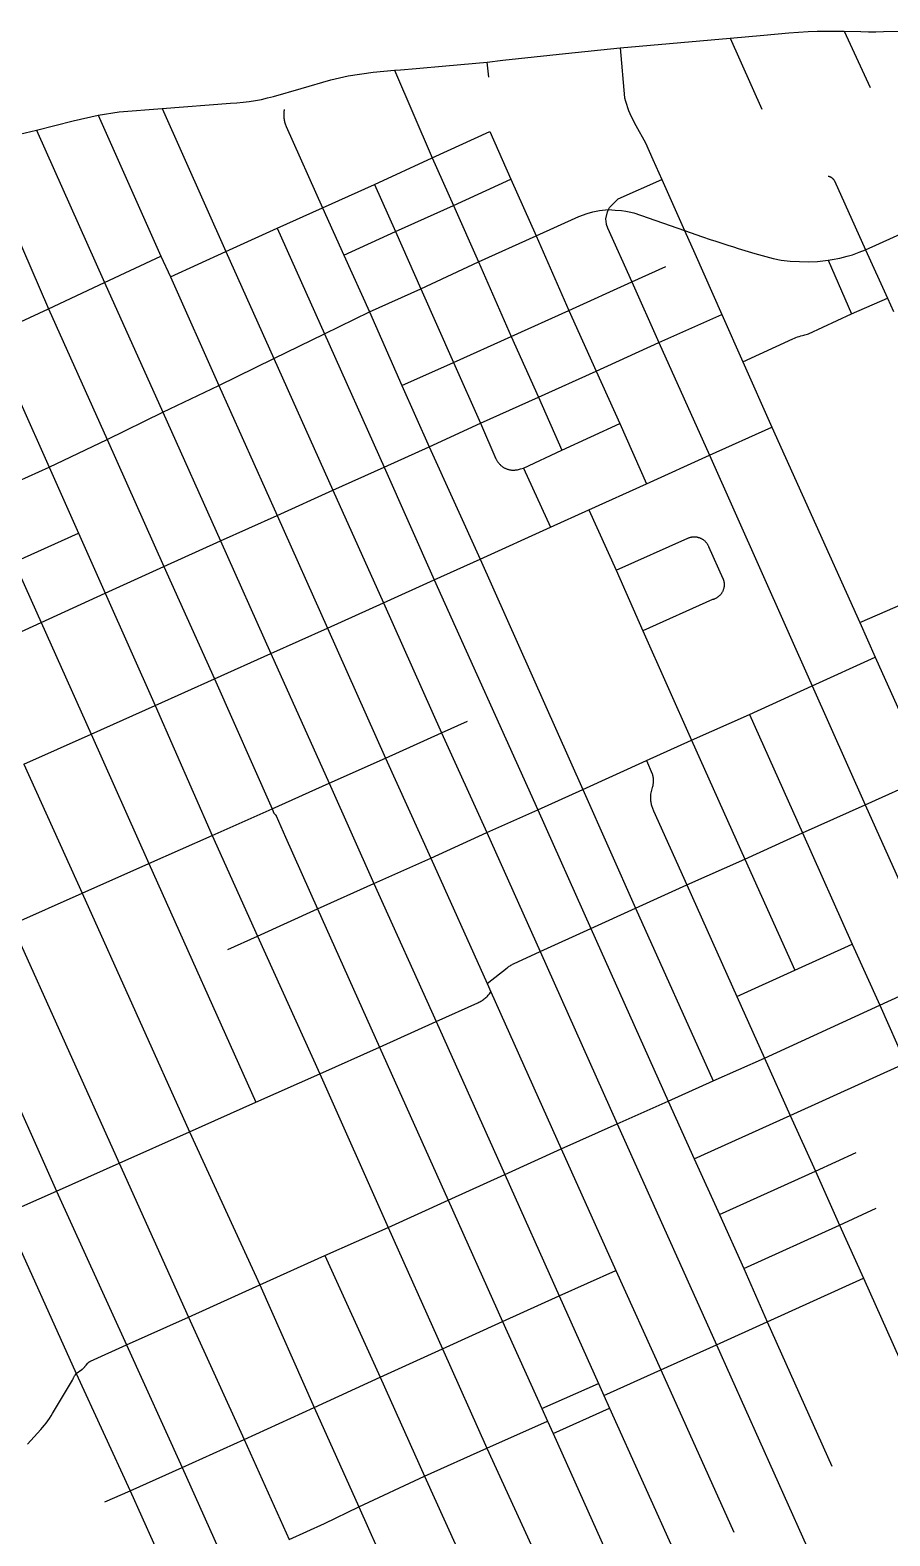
# Model space of a CAD drawing. Header units: inches. Extents: x 326453 to 344102, y 4677180 to 4689621.
# Drawn here: x 333508 to 334850, y 4685621 to 4687971 of the extents above; entities that cross this region are included whole.
import ezdxf

# ---------------------------------------------------------------- set-up
doc = ezdxf.new("R2010")
doc.units = ezdxf.units.IN
doc.header["$MEASUREMENT"] = 0
doc.layers.add('Street_Centreline', color=7, linetype='Continuous')

msp = doc.modelspace()

# ---------------------------------------------------------------- linework, layer by layer
at = {"layer": 'Street_Centreline'}
for p, q in [((334429.4315, 4687943.6558), (334601.0145, 4687958.6319)), ((334601.0145, 4687958.6319), (334650.6304, 4687847.6424)), ((334778.963, 4687969.3161), (334819.3385, 4687881.4103)), ((334077.1181, 4687908.4989), (334135.9522, 4687771.7169)), ((334224.4426, 4687897.5432), (334221.6473, 4687921.2134)), ((333614.764, 4687838.5251), (333712.5574, 4687618.3523)), ((333714.2744, 4687848.7714), (333814.1031, 4687625.4748)), ((333518.1588, 4687815.1656), (333624.5479, 4687577.2745)), ((334135.9522, 4687771.7169), (334226.1838, 4687812.7281)), ((334226.1838, 4687812.7281), (334258.9204, 4687738.4475)), ((333427.993, 4687788.1839), (333537.1793, 4687536.3828)), ((334045.7623, 4687730.3182), (334135.9522, 4687771.7169)), ((334135.9522, 4687771.7169), (334169.1194, 4687697.3564)), ((333964.7838, 4687694.0447), (334045.7623, 4687730.3182)), ((334045.7623, 4687730.3182), (334078.8364, 4687656.9341)), ((334169.1194, 4687697.3564), (334258.9204, 4687738.4475)), ((334258.9204, 4687738.4475), (334298.2199, 4687650.0683)), ((334494.3841, 4687737.7865), (334529.6059, 4687658.2031)), ((333893.8428, 4687661.8132), (333964.7838, 4687694.0447)), ((333964.7838, 4687694.0447), (333997.8127, 4687620.1875)), ((334078.8364, 4687656.9341), (334169.1194, 4687697.3564)), ((334169.1194, 4687697.3564), (334208.0576, 4687609.3389)), ((333814.1031, 4687625.4748), (333893.8428, 4687661.8132)), ((333893.8428, 4687661.8132), (333967.8392, 4687497.119)), ((333997.8127, 4687620.1875), (334078.8364, 4687656.9341)), ((334078.8364, 4687656.9341), (334118.3012, 4687567.2588)), ((334208.0576, 4687609.3389), (334298.2199, 4687650.0683)), ((334298.2199, 4687650.0683), (334349.4968, 4687533.6388)), ((334812.2712, 4687628.495), (334894.0978, 4687665.139)), ((333727.2923, 4687585.8934), (333814.1031, 4687625.4748)), ((333814.1031, 4687625.4748), (333888.9094, 4687458.6709)), ((334812.2712, 4687628.495), (334846.628, 4687552.7904)), ((333624.5479, 4687577.2745), (333712.5574, 4687618.3523)), ((333712.5574, 4687618.3523), (333727.2923, 4687585.8934)), ((333997.8127, 4687620.1875), (334038.0691, 4687531.6217)), ((334118.3012, 4687567.2588), (334208.0576, 4687609.3389)), ((334208.0576, 4687609.3389), (334259.4932, 4687493.152)), ((334447.5704, 4687578.124), (334500.7258, 4687602.3584)), ((334754.2586, 4687612.3848), (334790.3994, 4687528.3237)), ((333537.1793, 4687536.3828), (333624.5479, 4687577.2745)), ((333624.5479, 4687577.2745), (333715.4734, 4687374.7714)), ((333727.2923, 4687585.8934), (333802.8236, 4687416.7992)), ((334349.4968, 4687533.6388), (334447.5704, 4687578.124)), ((334447.5704, 4687578.124), (334489.7227, 4687483.559)), ((334038.0691, 4687531.6217), (334118.3012, 4687567.2588)), ((334118.3012, 4687567.2588), (334169.2556, 4687452.56)), ((334790.3994, 4687528.3237), (334846.628, 4687552.7904)), ((334846.628, 4687552.7904), (334856.1219, 4687531.9159)), ((333447.2349, 4687494.451), (333537.1793, 4687536.3828)), ((333537.1793, 4687536.3828), (333628.6632, 4687332.214)), ((333967.8392, 4687497.119), (334038.0691, 4687531.6217)), ((334038.0691, 4687531.6217), (334088.6928, 4687416.32)), ((334259.4932, 4687493.152), (334349.4968, 4687533.6388)), ((334349.4968, 4687533.6388), (334391.9628, 4687438.7088)), ((334489.7227, 4687483.559), (334587.9224, 4687527.2884)), ((334587.9224, 4687527.2884), (334620.5726, 4687453.7348)), ((333888.9094, 4687458.6709), (333967.8392, 4687497.119)), ((333967.8392, 4687497.119), (334061.0441, 4687289.2017)), ((334169.2556, 4687452.56), (334259.4932, 4687493.152)), ((334259.4932, 4687493.152), (334302.114, 4687398.378)), ((334391.9628, 4687438.7088), (334489.7227, 4687483.559)), ((334489.7227, 4687483.559), (334568.8256, 4687307.8148)), ((333802.8236, 4687416.7992), (333888.9094, 4687458.6709)), ((333888.9094, 4687458.6709), (333981.0513, 4687253.1353)), ((334088.6928, 4687416.32), (334169.2556, 4687452.56)), ((334169.2556, 4687452.56), (334211.4124, 4687357.6648)), ((334302.114, 4687398.378), (334391.9628, 4687438.7088)), ((334391.9628, 4687438.7088), (334428.7048, 4687357.1552)), ((334620.5726, 4687453.7348), (334666.1852, 4687351.6736)), ((333715.4734, 4687374.7714), (333802.8236, 4687416.7992)), ((333802.8236, 4687416.7992), (333894.1374, 4687213.8831)), ((334088.6928, 4687416.32), (334131.4868, 4687320.6304)), ((333491.9484, 4687393.1468), (333538.0004, 4687289.15)), ((334211.4124, 4687357.6648), (334302.114, 4687398.378)), ((334302.114, 4687398.378), (334338.5424, 4687315.6984)), ((333628.6632, 4687332.214), (333715.4734, 4687374.7714)), ((333715.4734, 4687374.7714), (333805.6591, 4687173.9373)), ((334131.4868, 4687320.6304), (334211.4124, 4687357.6648)), ((334338.5424, 4687315.6984), (334428.7048, 4687357.1552)), ((334428.7048, 4687357.1552), (334470.5916, 4687263.0267)), ((334568.8256, 4687307.8148), (334666.1852, 4687351.6736)), ((334666.1852, 4687351.6736), (334803.3582, 4687046.5702)), ((333538.0004, 4687289.15), (333628.6632, 4687332.214)), ((333628.6632, 4687332.214), (333717.126, 4687134.1535)), ((334061.0441, 4687289.2017), (334131.4868, 4687320.6304)), ((334131.4868, 4687320.6304), (334210.6157, 4687145.659)), ((334278.6336, 4687287.5836), (334338.5424, 4687315.6984)), ((334470.5916, 4687263.0267), (334568.8256, 4687307.8148)), ((334568.8256, 4687307.8148), (334729.038, 4686947.8576)), ((333437.6052, 4687243.6824), (333538.0004, 4687289.15)), ((333538.0004, 4687289.15), (333583.8168, 4687186.3667)), ((333981.0513, 4687253.1353), (334061.0441, 4687289.2017)), ((334061.0441, 4687289.2017), (334139.1844, 4687113.498)), ((334278.6336, 4687287.5836), (334320.5188, 4687195.414)), ((333894.1374, 4687213.8831), (333981.0513, 4687253.1353)), ((333981.0513, 4687253.1353), (334060.0046, 4687077.4257)), ((334380.7147, 4687222.5937), (334470.5916, 4687263.0266)), ((333805.6591, 4687173.9373), (333894.1374, 4687213.8831)), ((333894.1374, 4687213.8831), (333972.4867, 4687037.9389)), ((334320.5188, 4687195.414), (334380.7147, 4687222.5937)), ((334380.7147, 4687222.5937), (334423.2576, 4687128.2152)), ((333483.2864, 4687140.9942), (333583.8168, 4687186.3667)), ((333583.8168, 4687186.3667), (333625.6264, 4687092.6173)), ((334210.6157, 4687145.659), (334320.5188, 4687195.414)), ((333717.126, 4687134.1535), (333805.6591, 4687173.9373)), ((333805.6591, 4687173.9373), (333884.3558, 4686998.3441)), ((333483.2864, 4687140.9942), (333525.4866, 4687046.9824)), ((333625.6264, 4687092.6173), (333717.126, 4687134.1535)), ((333717.126, 4687134.1535), (333796.0343, 4686958.8237)), ((334139.1844, 4687113.498), (334210.6157, 4687145.659)), ((334210.6157, 4687145.659), (334371.2967, 4686786.2814)), ((334060.0046, 4687077.4257), (334139.1844, 4687113.498)), ((334139.1844, 4687113.498), (334300.6738, 4686754.4926)), ((334423.2576, 4687128.2152), (334464.878, 4687033.8212)), ((333525.4866, 4687046.9824), (333625.6264, 4687092.6173)), ((333625.6264, 4687092.6173), (333703.446, 4686917.0369)), ((333972.4867, 4687037.9389), (334060.0046, 4687077.4257)), ((334060.0046, 4687077.4257), (334150.7024, 4686874.4204)), ((333420.4452, 4686998.912), (333525.4866, 4687046.9824)), ((333525.4866, 4687046.9824), (333603.7515, 4686872.2533)), ((333884.3558, 4686998.3441), (333972.4867, 4687037.9389)), ((333972.4867, 4687037.9389), (334063.1786, 4686835.259)), ((334803.3582, 4687046.5702), (334827.4497, 4686992.421)), ((334464.878, 4687033.8212), (334540.864, 4686862.9821)), ((333796.0343, 4686958.8237), (333884.3558, 4686998.3441)), ((333884.3558, 4686998.3441), (333975.0058, 4686795.8942)), ((334729.038, 4686947.8576), (334827.4497, 4686992.421)), ((334827.4497, 4686992.421), (334910.5924, 4686807.1212)), ((333703.446, 4686917.0369), (333796.0343, 4686958.8237)), ((333796.0343, 4686958.8237), (333886.1696, 4686755.7564)), ((334631.1328, 4686903.1556), (334729.038, 4686947.8576)), ((334729.038, 4686947.8576), (334811.5078, 4686762.1349)), ((333603.7515, 4686872.2533), (333703.446, 4686917.0369)), ((333703.446, 4686917.0369), (333792.6072, 4686714.4528)), ((334540.864, 4686862.9821), (334631.1328, 4686903.1556)), ((334631.1328, 4686903.1556), (334714.1074, 4686718.4088)), ((333498.6502, 4686825.6998), (333603.7515, 4686872.2533)), ((333603.7515, 4686872.2533), (333693.598, 4686670.7444)), ((334063.1786, 4686835.259), (334150.7024, 4686874.4204)), ((334150.7024, 4686874.4204), (334191.1114, 4686892.8249)), ((334150.7024, 4686874.4204), (334221.2967, 4686718.8224)), ((334470.6233, 4686831.2126), (334540.864, 4686862.9821)), ((334540.864, 4686862.9821), (334623.9448, 4686677.6205)), ((333498.6502, 4686825.6998), (333589.694, 4686624.6135)), ((333975.0058, 4686795.8942), (334063.1786, 4686835.259)), ((334063.1786, 4686835.259), (334133.6951, 4686679.2516)), ((334371.2967, 4686786.2814), (334470.6233, 4686831.2126)), ((334811.5078, 4686762.1349), (334910.5924, 4686807.1212)), ((333886.1696, 4686755.7564), (333975.0058, 4686795.8942)), ((333975.0058, 4686795.8942), (334044.9506, 4686639.3124)), ((334300.6738, 4686754.4926), (334371.2967, 4686786.2814)), ((334371.2967, 4686786.2814), (334453.468, 4686600.8848)), ((333792.6072, 4686714.4528), (333886.1696, 4686755.7564)), ((334221.2967, 4686718.8224), (334300.6738, 4686754.4926)), ((334300.6738, 4686754.4926), (334383.7792, 4686569.2237)), ((334714.1074, 4686718.4088), (334811.5078, 4686762.1349)), ((334811.5078, 4686762.1349), (334932.0773, 4686494.1242)), ((333693.598, 4686670.7444), (333792.6072, 4686714.4528)), ((333792.6072, 4686714.4528), (333863.4405, 4686557.3993)), ((334133.6951, 4686679.2516), (334221.2967, 4686718.8224)), ((334221.2967, 4686718.8224), (334304.5516, 4686533.5954)), ((334623.9448, 4686677.6205), (334714.1074, 4686718.4088)), ((334714.1074, 4686718.4088), (334791.6106, 4686544.8159)), ((333589.694, 4686624.6135), (333693.598, 4686670.7444)), ((333693.598, 4686670.7444), (333860.714, 4686298.1264)), ((334044.9506, 4686639.3124), (334133.6951, 4686679.2516)), ((334133.6951, 4686679.2516), (334221.9231, 4686483.3115)), ((334533.6678, 4686637.2638), (334623.9448, 4686677.6205)), ((334623.9448, 4686677.6205), (334701.831, 4686504.3241)), ((333956.8425, 4686599.7404), (334044.9506, 4686639.3124)), ((334044.9506, 4686639.3124), (334142.1504, 4686423.8744)), ((334453.468, 4686600.8848), (334533.6678, 4686637.2638)), ((334533.6678, 4686637.2638), (334611.2887, 4686463.1978)), ((333479.9849, 4686575.4175), (333589.694, 4686624.6135)), ((333589.694, 4686624.6135), (333757.3873, 4686251.8069)), ((333863.4405, 4686557.3993), (333956.8425, 4686599.7404)), ((333956.8425, 4686599.7404), (334053.6064, 4686384.3124)), ((334383.7792, 4686569.2237), (334453.468, 4686600.8848)), ((334453.468, 4686600.8848), (334574.3776, 4686331.3092)), ((333479.9849, 4686575.4175), (333647.4756, 4686202.97)), ((334304.5516, 4686533.5954), (334383.7792, 4686569.2237)), ((334383.7792, 4686569.2237), (334504.3312, 4686300.0012)), ((333817.1926, 4686536.5219), (333863.4405, 4686557.3993)), ((333863.4405, 4686557.3993), (333960.4264, 4686342.6788)), ((334701.831, 4686504.3241), (334791.6106, 4686544.8159)), ((334791.6106, 4686544.8159), (334834.4613, 4686449.8688)), ((333383.1139, 4686532.909), (333549.6708, 4686159.376)), ((334304.5516, 4686533.5954), (334424.7868, 4686264.448)), ((334611.2887, 4686463.1978), (334701.831, 4686504.3241)), ((334221.9231, 4686483.3115), (334227.431, 4686470.2221)), ((334834.4613, 4686449.8688), (334932.0773, 4686494.1242)), ((334227.431, 4686470.2221), (334337.3288, 4686225.358)), ((334611.2887, 4686463.1978), (334654.4636, 4686367.1044)), ((334654.4636, 4686367.1044), (334834.4613, 4686449.8688)), ((334834.4613, 4686449.8688), (334874.8856, 4686359.0244)), ((334053.6064, 4686384.3124), (334142.1504, 4686423.8744)), ((334142.1504, 4686423.8744), (334249.1796, 4686185.3924)), ((333960.4264, 4686342.6788), (334053.6064, 4686384.3124)), ((334053.6064, 4686384.3124), (334160.8768, 4686145.3568)), ((334574.3776, 4686331.3092), (334654.4636, 4686367.1044)), ((334654.4636, 4686367.1044), (334694.6088, 4686277.3596)), ((334694.6088, 4686277.3596), (334874.8856, 4686359.0244)), ((333860.714, 4686298.1264), (333960.4264, 4686342.6788)), ((333960.4264, 4686342.6788), (334067.0756, 4686102.8284)), ((334504.3312, 4686300.0012), (334574.3776, 4686331.3092)), ((333757.3873, 4686251.8069), (333860.714, 4686298.1264)), ((334424.7868, 4686264.448), (334504.3312, 4686300.0012)), ((334504.3312, 4686300.0012), (334545.1108, 4686209.6372)), ((334337.3288, 4686225.358), (334424.7868, 4686264.448)), ((334424.7868, 4686264.448), (334579.833, 4685919.7194)), ((334545.1108, 4686209.6372), (334694.6088, 4686277.3596)), ((334694.6088, 4686277.3596), (334734.0318, 4686190.4197)), ((333647.4756, 4686202.97), (333757.3873, 4686251.8069)), ((333757.3873, 4686251.8069), (333866.9005, 4686013.2139)), ((334249.1796, 4686185.3924), (334337.3288, 4686225.358)), ((334337.3288, 4686225.358), (334422.7668, 4686035.49)), ((334734.0318, 4686190.4197), (334797.97, 4686219.5422)), ((333549.6708, 4686159.376), (333647.4756, 4686202.97)), ((333647.4756, 4686202.97), (333755.6668, 4685962.9512)), ((334545.1108, 4686209.6372), (334584.2732, 4686122.8564)), ((334584.2732, 4686122.8564), (334734.0318, 4686190.4197)), ((334734.0318, 4686190.4197), (334771.6401, 4686106.5335)), ((334160.8768, 4686145.3568), (334249.1796, 4686185.3924)), ((334249.1796, 4686185.3924), (334334.0972, 4685996.122)), ((333468.6535, 4686123.5885), (333549.6708, 4686159.376)), ((333549.6708, 4686159.376), (333658.6956, 4685919.394)), ((334067.0756, 4686102.8284), (334160.8768, 4686145.3568)), ((334160.8768, 4686145.3568), (334245.81, 4685956.0544)), ((333468.6535, 4686123.5885), (333580.4496, 4685874.8192)), ((334584.2732, 4686122.8564), (334622.1516, 4686038.9216)), ((334771.6401, 4686106.5335), (334828.9602, 4686132.8042)), ((333968.3785, 4686058.7814), (334067.0756, 4686102.8284)), ((334067.0756, 4686102.8284), (334151.8208, 4685913.3996)), ((334622.1516, 4686038.9216), (334771.6401, 4686106.5335)), ((334771.6401, 4686106.5335), (334809.1773, 4686023.3659)), ((333866.9005, 4686013.2139), (333968.3785, 4686058.7814)), ((333968.3785, 4686058.7814), (334054.8413, 4685869.3436)), ((334334.0972, 4685996.122), (334422.7668, 4686035.49)), ((334422.7668, 4686035.49), (334492.9962, 4685880.515)), ((334622.1516, 4686038.9216), (334658.9854, 4685955.5055)), ((333755.6668, 4685962.9512), (333866.9005, 4686013.2139)), ((333866.9005, 4686013.2139), (333951.8944, 4685821.8448)), ((334658.9854, 4685955.5055), (334809.1773, 4686023.3659)), ((334809.1773, 4686023.3659), (334954.6361, 4685697.8815)), ((334245.81, 4685956.0544), (334334.0972, 4685996.122)), ((334334.0972, 4685996.122), (334395.4053, 4685859.4437)), ((333658.6956, 4685919.394), (333755.6668, 4685962.9512)), ((333755.6668, 4685962.9512), (333842.5732, 4685771.9937)), ((334151.8208, 4685913.3996), (334245.81, 4685956.0544)), ((334245.81, 4685956.0544), (334307.1931, 4685820.1833)), ((334579.833, 4685919.7194), (334658.9854, 4685955.5055)), ((334658.9854, 4685955.5055), (334759.9287, 4685730.3988)), ((333658.6956, 4685919.394), (333745.7092, 4685727.982)), ((334054.8413, 4685869.3436), (334151.8208, 4685913.3996)), ((334151.8208, 4685913.3996), (334221.2172, 4685758.28)), ((334492.9962, 4685880.515), (334579.833, 4685919.7194)), ((334579.833, 4685919.7194), (334795.2837, 4685439.4149)), ((333580.4496, 4685874.8192), (333664.5722, 4685692.0076)), ((333951.8944, 4685821.8448), (334054.8413, 4685869.3436)), ((334054.8413, 4685869.3436), (334124.1615, 4685714.6448)), ((334403.8817, 4685840.5466), (334492.9962, 4685880.515)), ((334492.9962, 4685880.515), (334606.5649, 4685627.3688)), ((334307.1931, 4685820.1833), (334395.4053, 4685859.4437)), ((334395.4053, 4685859.4437), (334403.8817, 4685840.5466)), ((334403.8817, 4685840.5466), (334412.8498, 4685820.6278)), ((333842.5732, 4685771.9937), (333951.8944, 4685821.8448)), ((333951.8944, 4685821.8448), (334021.5492, 4685666.8928)), ((334307.1931, 4685820.1833), (334316.0954, 4685800.4783)), ((334324.7416, 4685781.1903), (334412.8498, 4685820.6278)), ((334412.8498, 4685820.6278), (334517.7378, 4685587.6639)), ((334221.2172, 4685758.28), (334316.0954, 4685800.4783)), ((334316.0954, 4685800.4783), (334324.7416, 4685781.1903)), ((333745.7092, 4685727.982), (333842.5732, 4685771.9937)), ((333842.5732, 4685771.9937), (333912.9592, 4685615.5762)), ((334324.7416, 4685781.1903), (334448.9565, 4685504.0934)), ((334124.1615, 4685714.6448), (334221.2172, 4685758.28)), ((334221.2172, 4685758.28), (334334.218, 4685511.8189)), ((333664.5722, 4685692.0076), (333745.7092, 4685727.982)), ((333745.7092, 4685727.982), (333815.28, 4685572.484)), ((334021.5492, 4685666.8928), (334124.1615, 4685714.6448)), ((334124.1615, 4685714.6448), (334234.0437, 4685472.673)), ((333624.8426, 4685674.4623), (333664.5722, 4685692.0076)), ((333664.5722, 4685692.0076), (333734.3506, 4685536.13)), ((334021.5492, 4685666.8927), (334135.5154, 4685411.9483))]:
    msp.add_line(p, q, dxfattribs=at)
for points in [[(334601.0145, 4687958.6319), (334653.3455, 4687963.2867), (334692.771, 4687966.8691), (334707.8875, 4687968.0706), (334723.0274, 4687968.9303), (334736.9072, 4687969.3669), (334750.7937, 4687969.4153), (334778.963, 4687969.3161)], [(334778.963, 4687969.3161), (334804.7716, 4687968.8862), (334816.7173, 4687968.5822), (334828.6668, 4687968.5712), (334840.613, 4687968.8532), (334891.1219, 4687970.0216), (334940.7062, 4687971.1109)], [(334221.6473, 4687921.2134), (334246.3723, 4687924.3676), (334343.9486, 4687934.7324), (334429.4315, 4687943.6558)], [(334429.4315, 4687943.6558), (334436.2713, 4687865.4879), (334437.5875, 4687860.4768), (334439.0694, 4687855.5121), (334440.7155, 4687850.5995), (334442.5239, 4687845.7443), (334444.4926, 4687840.9518), (334446.6195, 4687836.2274), (334448.9022, 4687831.5763), (334451.3382, 4687827.0036), (334453.9248, 4687822.5143), (334468.6846, 4687795.194), (334480.5253, 4687769.3962), (334494.3841, 4687737.7865)], [(333714.2744, 4687848.7714), (333821.3961, 4687856.9902), (333831.0856, 4687857.5734), (333840.7507, 4687858.4758), (333850.3807, 4687859.6963), (333859.9653, 4687861.2336), (333869.494, 4687863.0861), (333878.9564, 4687865.2517), (333888.3423, 4687867.7281), (333931.2493, 4687880.2155), (333977.5857, 4687893.4155), (334004.9889, 4687899.8909), (334043.8664, 4687905.5484), (334077.1181, 4687908.4989)], [(334077.1181, 4687908.4989), (334086.4979, 4687909.1864), (334111.1293, 4687911.2652), (334157.3531, 4687915.4226), (334221.6473, 4687921.2134)], [(333518.1588, 4687815.1656), (333575.7993, 4687829.623), (333614.764, 4687838.5251)], [(333614.764, 4687838.5251), (333647.3987, 4687843.7553), (333714.2744, 4687848.7714)], [(333905.1058, 4687847.0081), (333904.8406, 4687845.5413), (333904.6258, 4687844.0662), (333904.4614, 4687842.5847), (333904.3479, 4687841.0984), (333904.2852, 4687839.6091), (333904.2735, 4687838.1185), (333904.3127, 4687836.6284), (333904.4029, 4687835.1405), (333904.5439, 4687833.6566), (333904.7356, 4687832.1783), (333904.9777, 4687830.7075), (333905.2699, 4687829.2458), (333905.612, 4687827.795), (333906.0035, 4687826.3567), (333906.4439, 4687824.9326), (333906.9327, 4687823.5244), (333907.4694, 4687822.1338), (333908.0534, 4687820.7623), (333964.7838, 4687694.0447)], [(333427.993, 4687788.1839), (333459.8491, 4687798.3146), (333492.0836, 4687808.6025), (333518.1588, 4687815.1656)], [(334754.231, 4687743.2468), (334754.7058, 4687743.138), (334755.1765, 4687743.0126), (334755.6425, 4687742.8709), (334756.1033, 4687742.7131), (334756.5584, 4687742.5392), (334757.007, 4687742.3496), (334757.4488, 4687742.1445), (334757.8832, 4687741.9241), (334758.3096, 4687741.6887), (334758.7276, 4687741.4385), (334759.1366, 4687741.1739), (334759.5361, 4687740.8952), (334759.9256, 4687740.6027), (334760.3047, 4687740.2969), (334760.6729, 4687739.978), (334761.0297, 4687739.6464), (334761.3748, 4687739.3026), (334761.7076, 4687738.947), (334762.0279, 4687738.58), (334762.3352, 4687738.202), (334762.629, 4687737.8136), (334762.9092, 4687737.4151), (334763.1753, 4687737.0071), (334763.427, 4687736.5901), (334763.664, 4687736.1645), (334763.886, 4687735.731), (334812.2712, 4687628.495)], [(334411.016, 4687691.0306), (334412.7376, 4687694.0706), (334421.9638, 4687703.6566), (334426.4555, 4687707.9036), (334494.3841, 4687737.7865)], [(334298.2199, 4687650.0683), (334364.9325, 4687680.0532), (334377.8465, 4687685.0283), (334386.738, 4687687.4542), (334397.3381, 4687689.7481), (334411.016, 4687691.0306)], [(334411.016, 4687691.0306), (334409.0956, 4687687.6396), (334406.3035, 4687676.5975), (334407.5196, 4687668.1922), (334409.6537, 4687662.6081), (334447.5704, 4687578.124)], [(334411.016, 4687691.0306), (334421.4473, 4687690.2285), (334431.3264, 4687689.5072), (334438.0805, 4687688.3721), (334443.5794, 4687687.2967), (334450.5085, 4687685.7666), (334529.6059, 4687658.2031)], [(334529.6059, 4687658.2031), (334545.654, 4687622.6132), (334587.9224, 4687527.2884)], [(334529.6059, 4687658.2031), (334557.8135, 4687648.4138), (334569.5787, 4687644.4939), (334578.7294, 4687641.5242), (334589.6628, 4687638.0795), (334597.3371, 4687635.7325), (334606.2604, 4687632.9807), (334613.3483, 4687630.4802), (334624.0415, 4687627.2227), (334639.8018, 4687622.4718), (334667.933, 4687614.6248), (334680.5511, 4687612.159), (334694.5416, 4687610.3659), (334724.0423, 4687609.7587), (334737.4834, 4687610.1121), (334745.5939, 4687611.1007), (334754.2586, 4687612.3848)], [(334754.2586, 4687612.3848), (334760.4662, 4687613.3695), (334772.4477, 4687615.3763), (334783.7816, 4687618.2246), (334792.1363, 4687620.6198), (334802.5164, 4687624.4432), (334812.2712, 4687628.495)], [(334620.5726, 4687453.7348), (334672.6668, 4687477.3322), (334698.9339, 4687489.434), (334701.344, 4687490.4868), (334703.7855, 4687491.4649), (334706.2558, 4687492.3673), (334708.7528, 4687493.1932), (334711.2741, 4687493.9418), (334713.8172, 4687494.6124), (334715.7759, 4687495.0326), (334717.7217, 4687495.509), (334719.653, 4687496.0411), (334721.5681, 4687496.6286), (334723.4656, 4687497.271), (334790.3994, 4687528.3237)], [(334211.4124, 4687357.6648), (334235.5548, 4687302.2948), (334235.9757, 4687301.3728), (334236.428, 4687300.4659), (334236.9112, 4687299.575), (334237.4245, 4687298.7011), (334237.9676, 4687297.8454), (334238.5396, 4687297.0088), (334239.1401, 4687296.1923), (334239.7681, 4687295.3969), (334240.4231, 4687294.6235), (334241.1042, 4687293.873), (334241.8106, 4687293.1463), (334242.5415, 4687292.4442), (334243.2961, 4687291.7676), (334244.0734, 4687291.1173), (334244.8725, 4687290.494), (334245.6926, 4687289.8984), (334246.5326, 4687289.3314), (334247.3915, 4687288.7934), (334248.2684, 4687288.2853), (334249.1622, 4687287.8075), (334250.0719, 4687287.3606), (334250.9963, 4687286.9452), (334251.9344, 4687286.5617), (334252.8851, 4687286.2106), (334253.8474, 4687285.8923), (334254.8199, 4687285.6072), (334255.8017, 4687285.3556), (334256.7914, 4687285.1377), (334257.7882, 4687284.954), (334258.7906, 4687284.8046), (334259.7975, 4687284.6896), (334260.8078, 4687284.6092), (334261.8202, 4687284.5634), (334262.8337, 4687284.5525), (334263.8469, 4687284.5762), (334264.8586, 4687284.6347), (334265.8678, 4687284.7279), (334266.8732, 4687284.8556), (334267.8737, 4687285.0177), (334268.868, 4687285.214), (334273.7662, 4687286.3353), (334278.6336, 4687287.5836)], [(334423.2576, 4687128.2152), (334535.0872, 4687178.376), (334535.8482, 4687178.7017), (334536.62, 4687179.001), (334537.4017, 4687179.2735), (334538.1922, 4687179.519), (334538.9908, 4687179.737), (334539.7964, 4687179.9274), (334540.6081, 4687180.09), (334541.4249, 4687180.2244), (334542.2459, 4687180.3307), (334543.07, 4687180.4086), (334543.8963, 4687180.458), (334544.7239, 4687180.4789), (334545.5516, 4687180.4714), (334546.3786, 4687180.4353), (334547.2039, 4687180.3707), (334548.0265, 4687180.2777), (334548.8454, 4687180.1564), (334549.6596, 4687180.007), (334550.4681, 4687179.8296), (334551.2701, 4687179.6245), (334552.0646, 4687179.3919), (334552.8505, 4687179.132), (334553.627, 4687178.8452), (334554.3932, 4687178.5318), (334555.1482, 4687178.1922), (334555.8909, 4687177.8267), (334556.6207, 4687177.4359), (334557.3365, 4687177.0202), (334558.0376, 4687176.5801), (334558.7231, 4687176.116), (334559.3923, 4687175.6287), (334560.0442, 4687175.1185), (334560.6781, 4687174.5862), (334561.2934, 4687174.0324), (334561.8892, 4687173.4577), (334562.4648, 4687172.8628), (334563.0196, 4687172.2484), (334563.5529, 4687171.6153), (334564.0641, 4687170.9641), (334564.5525, 4687170.2958), (334565.0176, 4687169.611), (334565.4588, 4687168.9106), (334565.8757, 4687168.1954), (334566.2676, 4687167.4663), (334566.6342, 4687166.7241), (334566.975, 4687165.9697), (334567.2896, 4687165.204), (334589.6124, 4687115.4368), (334589.937, 4687114.6782), (334590.2352, 4687113.9089), (334590.5066, 4687113.1297), (334590.7509, 4687112.3416), (334590.9678, 4687111.5455), (334591.1571, 4687110.7424), (334591.3185, 4687109.9333), (334591.4518, 4687109.119), (334591.5569, 4687108.3007), (334591.6336, 4687107.4791), (334591.6819, 4687106.6554), (334591.7016, 4687105.8306), (334591.6929, 4687105.0055), (334591.6556, 4687104.1813), (334591.5898, 4687103.3588), (334591.4957, 4687102.5391), (334591.3732, 4687101.7231), (334591.2227, 4687100.9119), (334591.0441, 4687100.1064), (334590.8378, 4687099.3075), (334590.6041, 4687098.5162), (334590.3431, 4687097.7335), (334590.0552, 4687096.9602), (334589.7407, 4687096.1974), (334589.4001, 4687095.4459), (334589.0336, 4687094.7066), (334588.6419, 4687093.9805), (334588.2252, 4687093.2683), (334587.7842, 4687092.571), (334587.3193, 4687091.8893), (334586.8312, 4687091.2241), (334586.3203, 4687090.5762), (334585.7874, 4687089.9463), (334585.2329, 4687089.3352), (334584.6577, 4687088.7437), (334584.0624, 4687088.1724), (334583.4477, 4687087.622), (334582.8143, 4687087.0932), (334582.1631, 4687086.5866), (334581.4946, 4687086.1029), (334580.8099, 4687085.6425), (334580.1097, 4687085.2061), (334579.3948, 4687084.7942), (334578.666, 4687084.4072), (334577.9244, 4687084.0457), (334577.1707, 4687083.71), (334576.4058, 4687083.4006), (334575.6307, 4687083.1178), (334574.8462, 4687082.8619), (334574.0534, 4687082.6334), (334573.2532, 4687082.4324), (334464.878, 4687033.8212)], [(334803.3582, 4687046.5702), (334886.3031, 4687082.5456), (334895.2918, 4687086.6278), (334904.4005, 4687090.4345), (334913.6209, 4687093.9624), (334922.9443, 4687097.2081), (334932.3622, 4687100.1685), (335034.4088, 4687133.1268)], [(334470.6233, 4686831.2126), (334479.3988, 4686810.8048), (334479.7441, 4686809.5636), (334480.0479, 4686808.3117), (334480.31, 4686807.0503), (334480.5299, 4686805.7809), (334480.7076, 4686804.5049), (334480.8426, 4686803.2238), (334480.9351, 4686801.9388), (334480.9847, 4686800.6515), (334480.9915, 4686799.3632), (334480.9555, 4686798.0754), (334480.8766, 4686796.7895), (334480.7551, 4686795.507), (334480.5909, 4686794.2292), (334480.3844, 4686792.9576), (334480.1357, 4686791.6935), (334479.8451, 4686790.4384), (334479.5129, 4686789.1937), (334476.8029, 4686778.8164), (334476.6523, 4686777.34), (334476.5515, 4686775.8594), (334476.5005, 4686774.3762), (334476.4994, 4686772.8921), (334476.5483, 4686771.4089), (334476.647, 4686769.9281), (334476.7954, 4686768.4515), (334476.9935, 4686766.9807), (334477.2408, 4686765.5174), (334477.5373, 4686764.0633), (334477.8825, 4686762.6199), (334478.276, 4686761.189), (334478.7175, 4686759.7721), (334479.2063, 4686758.3709), (334479.742, 4686756.9869), (334480.324, 4686755.6217), (334480.9515, 4686754.2768), (334481.6239, 4686752.9539), (334533.6678, 4686637.2638)], [(333886.1696, 4686755.7564), (333888.9665, 4686749.4492), (333891.0812, 4686747.0814), (333891.2353, 4686746.9063), (333891.3837, 4686746.7265), (333891.5263, 4686746.5419), (333891.6629, 4686746.3529), (333891.7935, 4686746.1597), (333891.9177, 4686745.9623), (333892.0357, 4686745.7611), (333892.1471, 4686745.5563), (333892.2519, 4686745.3479), (333892.35, 4686745.1364), (333907.1048, 4686711.9355), (333956.8425, 4686599.7404)], [(334221.9231, 4686483.3115), (334252.783, 4686507.7358), (334253.9267, 4686508.6607), (334255.0998, 4686509.548), (334256.301, 4686510.3969), (334257.5291, 4686511.2064), (334258.7828, 4686511.9757), (334260.0607, 4686512.7041), (334261.3615, 4686513.3907), (334262.6838, 4686514.0348), (334304.5516, 4686533.5954)], [(334142.1504, 4686423.8744), (334207.4421, 4686453.4134), (334208.9361, 4686454.1204), (334210.405, 4686454.8782), (334211.8471, 4686455.686), (334213.2606, 4686456.5427), (334214.6439, 4686457.4473), (334215.9954, 4686458.3989), (334217.3135, 4686459.3962), (334218.5966, 4686460.4382), (334219.8432, 4686461.5235), (334221.0519, 4686462.6509), (334222.2212, 4686463.8191), (334223.3498, 4686465.0267), (334224.4363, 4686466.2723), (334225.4795, 4686467.5544), (334226.4781, 4686468.8715), (334227.431, 4686470.2221)], [(333580.4496, 4685874.8192), (333589.3528, 4685881.0575), (333589.8912, 4685881.4295), (333590.4164, 4685881.82), (333590.9277, 4685882.2284), (333591.4246, 4685882.6543), (333591.9065, 4685883.0971), (333592.3728, 4685883.5564), (333592.8229, 4685884.0315), (333593.2563, 4685884.5218), (333593.6724, 4685885.0269), (333594.0708, 4685885.5461), (333595.9415, 4685888.0054), (333597.8757, 4685890.415), (333598.167, 4685890.7568), (333598.4694, 4685891.0889), (333598.7824, 4685891.4109), (333599.1057, 4685891.7226), (333599.4391, 4685892.0235), (333599.7822, 4685892.3133), (333600.1345, 4685892.5918), (333600.4957, 4685892.8586), (333600.8655, 4685893.1134), (333601.2434, 4685893.3561), (333601.629, 4685893.5862), (333602.022, 4685893.8037), (333602.4218, 4685894.0081), (333602.8282, 4685894.1994), (333658.6956, 4685919.394)], [(333504.0808, 4685764.7665), (333524.9976, 4685787.3072), (333527.9421, 4685790.6534), (333530.7818, 4685794.0892), (333533.5138, 4685797.6112), (333536.1355, 4685801.216), (333538.6445, 4685804.9002), (333541.0383, 4685808.6602), (333543.3146, 4685812.4925), (333574.3588, 4685864.4631), (333575.0037, 4685865.579), (333575.6163, 4685866.7129), (333576.196, 4685867.864), (333576.7424, 4685869.0312), (333577.0685, 4685869.7248), (333577.4171, 4685870.4073), (333577.7877, 4685871.0782), (333578.1799, 4685871.7367), (333578.5932, 4685872.3821), (333579.0274, 4685873.0137), (333579.4818, 4685873.6308), (333579.956, 4685874.2329), (333580.4496, 4685874.8192)], [(333912.9592, 4685615.5762), (333967.9275, 4685640.6673), (334021.5492, 4685666.8928)]]:
    msp.add_lwpolyline(points, dxfattribs=at)

doc.saveas('drawing.dxf')
